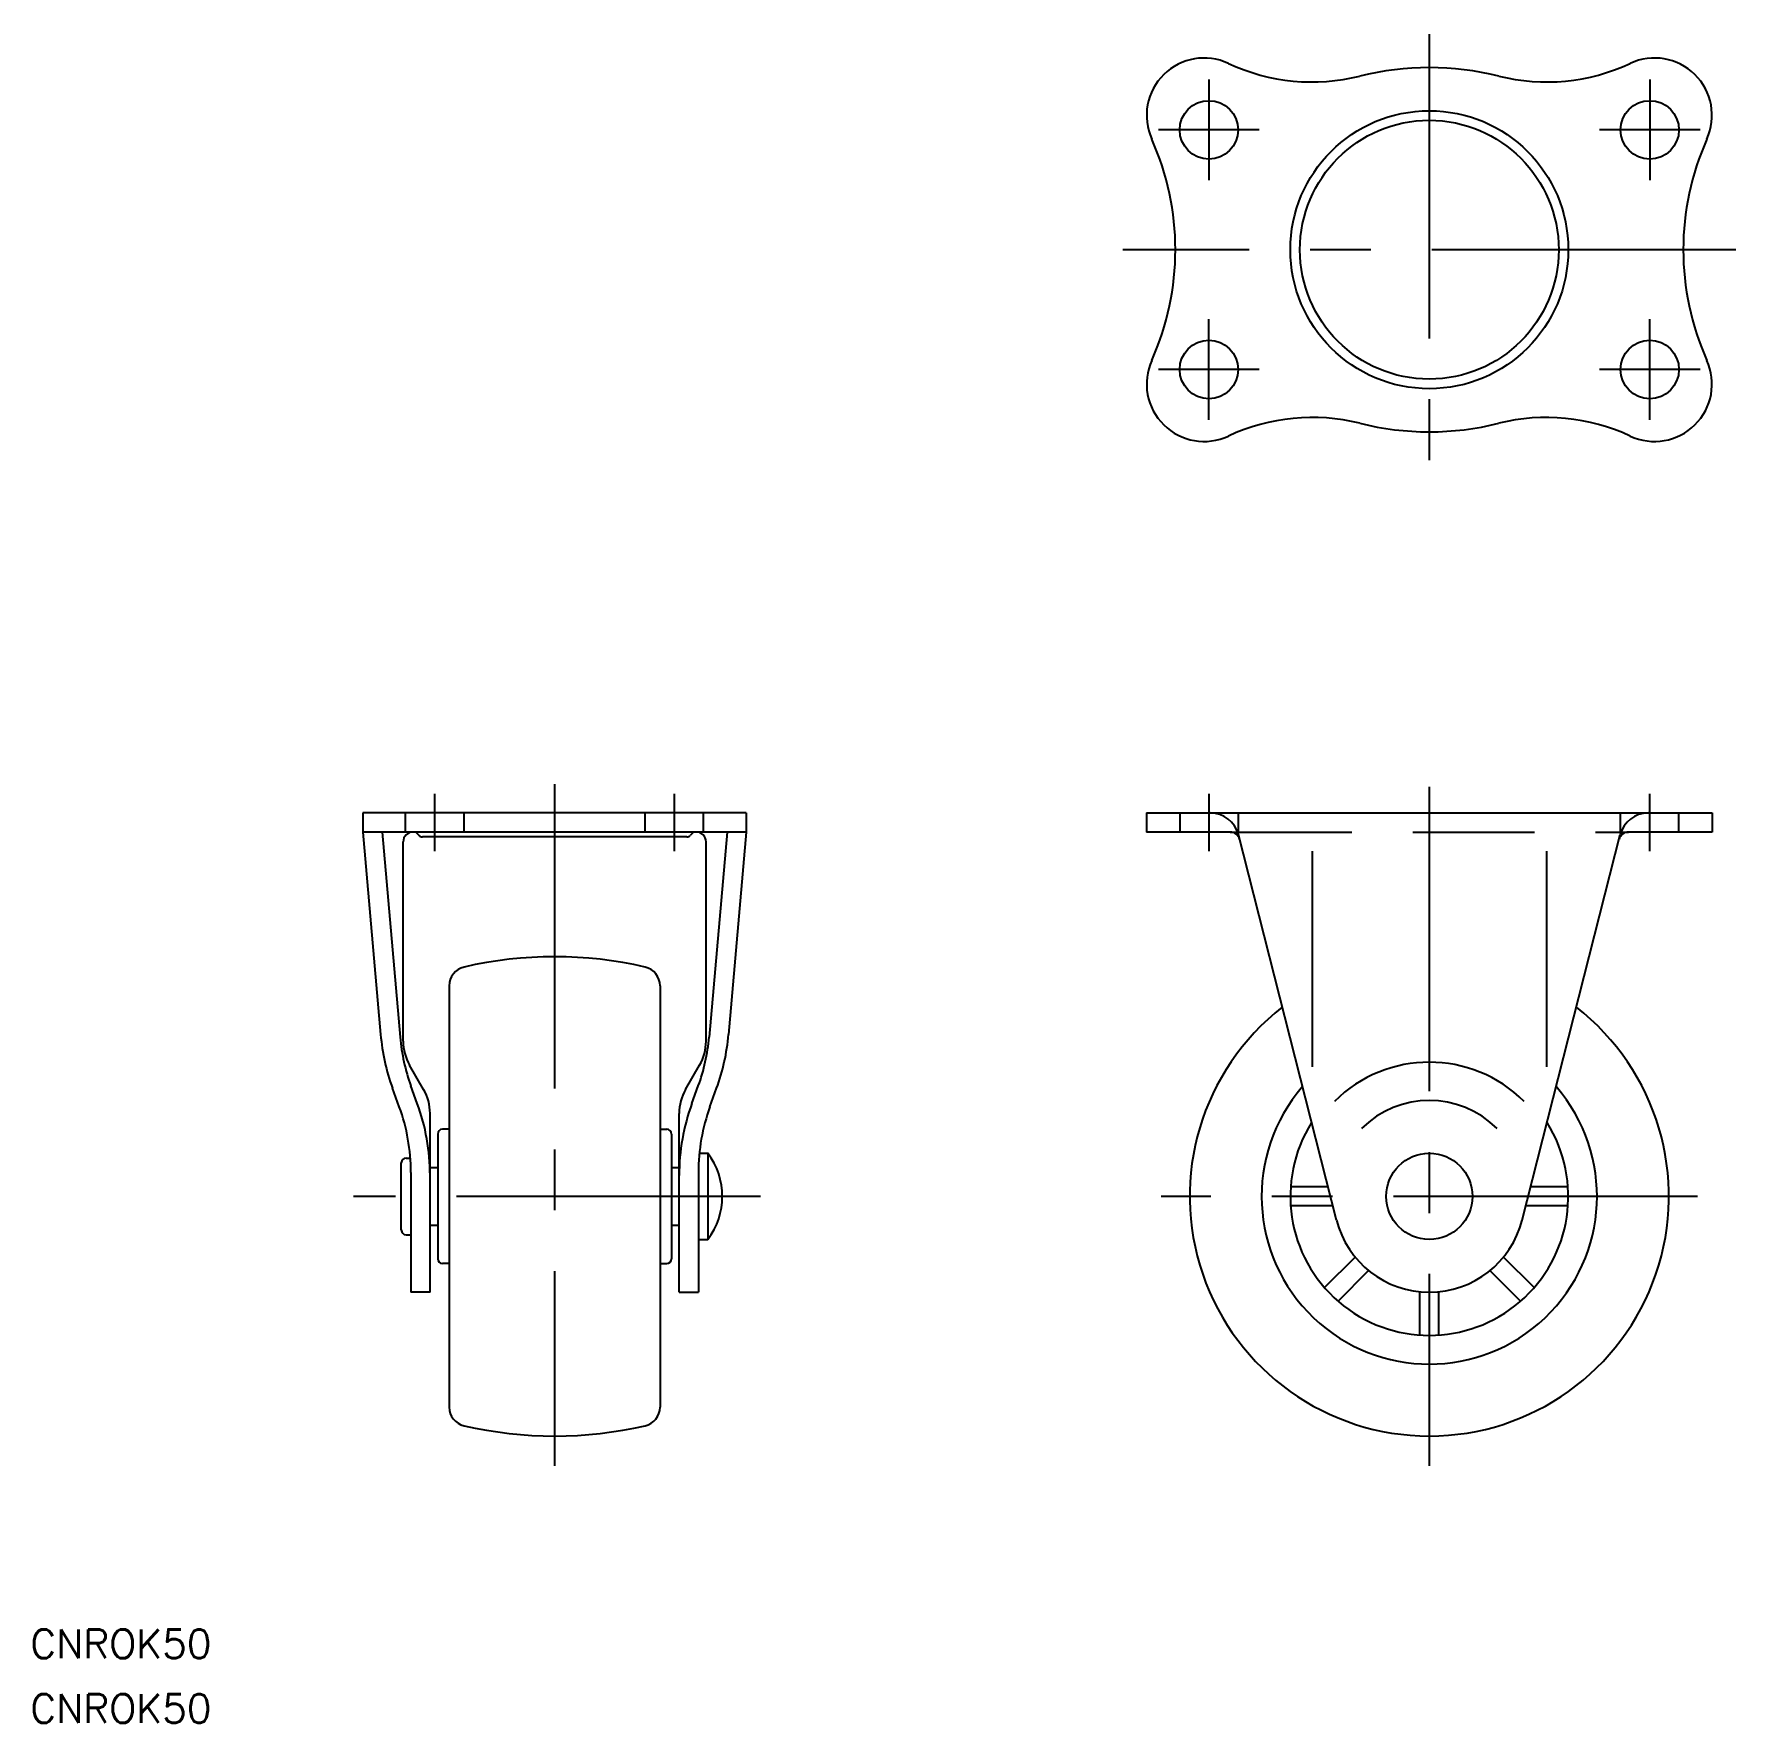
# Model space of a CAD drawing. Extents: x -146 to 32, y -154 to 22.
import ezdxf

# ---------------------------------------------------------------- set-up
doc = ezdxf.new("R2010")
doc.units = 0
doc.linetypes.add('CENTER', pattern=[50.8, 31.75, -6.35, 6.35, -6.35])
doc.linetypes.add('DASHED', pattern=[19.05, 12.7, -6.35])
doc.layers.get('0').update_dxf_attribs({"linetype": 'CONTINUOUS'})
doc.layers.add('CENTER', color=1, linetype='CENTER')
doc.styles.get("Standard").update_dxf_attribs({"font": 'txt.shx', "height": 3, "bigfont": 'bigfont.shx'})

# ---------------------------------------------------------------- blocks, each defined once
blk = doc.blocks.new('*U10')
at = {"color": 7, "linetype": 'CONTINUOUS'}
blk.add_text('CNROK50', height=3, dxfattribs=at).set_placement((-145.99, -146.94))
blk = doc.blocks.new('*U11')
at = {"color": 7, "linetype": 'CONTINUOUS'}
blk.add_text('CNROK50', height=3, dxfattribs=at).set_placement((-145.99, -153.69))

msp = doc.modelspace()

# ---------------------------------------------------------------- linework, layer by layer
at = {"color": 7, "linetype": 'CONTINUOUS'}
for p, q in [((-71.28, -58.76), (-111.28, -58.76)), ((-111.28, -58.76), (-111.28, -60.76)), ((-71.28, -58.76), (-71.28, -60.76)), ((-29.5, -58.76), (-29.5, -60.76)), ((-29.5, -58.76), (29.5, -58.76)), ((29.5, -58.76), (29.5, -60.76)), ((-71.28, -60.76), (-111.28, -60.76)), ((-111.28, -60.76), (-109.44, -81.88)), ((-109.28, -60.76), (-107.4, -82.14)), ((-107.08, -82.57), (-107.08, -61.76)), ((-105.78, -60.76), (-105.43, -61.12)), ((-77.49, -61.26), (-105.08, -61.26)), ((-76.78, -60.76), (-77.14, -61.12)), ((-75.48, -82.57), (-75.48, -61.76)), ((-73.29, -60.76), (-75.16, -82.14)), ((-71.28, -60.76), (-73.13, -81.88)), ((-20.77, -60.76), (-29.5, -60.76)), ((-9.69, -101.23), (-19.92, -61.02)), ((9.69, -101.23), (19.92, -61.02)), ((29.5, -60.76), (20.77, -60.76)), ((-12.23, -62.76), (-12.23, -85.24)), ((12.23, -62.76), (12.23, -85.24)), ((-102.28, -76.79), (-102.28, -120.74)), ((-80.28, -76.79), (-80.28, -120.74)), ((-104.95, -87.6), (-106.41, -85.07)), ((-77.61, -87.6), (-76.15, -85.07)), ((-107.49, -89.42), (-108.19, -87.48)), ((-105.61, -89.06), (-106.27, -87.24)), ((-76.96, -89.06), (-76.29, -87.24)), ((-75.08, -89.42), (-74.37, -87.48)), ((-104.28, -108.76), (-104.28, -90.1)), ((-78.28, -108.76), (-78.28, -90.1)), ((-103.48, -92.26), (-103.48, -105.26)), ((-102.28, -91.76), (-102.98, -91.76)), ((-80.28, -91.76), (-79.58, -91.76)), ((-79.08, -92.26), (-79.08, -105.26)), ((-107.28, -102.26), (-107.28, -95.26)), ((-106.78, -94.76), (-106.34, -94.76)), ((-104.28, -95.76), (-103.48, -95.76)), ((-79.08, -95.76), (-78.28, -95.76)), ((-76.18, -94.26), (-75.28, -94.26)), ((-75.28, -94.26), (-75.28, -103.26)), ((-106.28, -96.26), (-106.28, -108.76)), ((-76.28, -96.26), (-76.28, -108.76)), ((-10.57, -97.76), (-14.47, -97.76)), ((14.47, -97.76), (10.57, -97.76)), ((-10.06, -99.76), (-14.47, -99.76)), ((14.47, -99.76), (10.06, -99.76)), ((-106.78, -102.76), (-106.28, -102.76)), ((-104.28, -101.76), (-103.48, -101.76)), ((-79.08, -101.76), (-78.28, -101.76)), ((-76.28, -103.26), (-75.28, -103.26)), ((-102.28, -105.76), (-102.98, -105.76)), ((-80.28, -105.76), (-79.58, -105.76)), ((-10.94, -108.28), (-7.74, -105.09)), ((-9.52, -109.7), (-6.33, -106.5)), ((9.52, -109.7), (6.33, -106.5)), ((10.94, -108.28), (7.74, -105.09)), ((-104.28, -108.76), (-106.28, -108.76)), ((-78.28, -108.76), (-76.28, -108.76)), ((-1, -113.23), (-1, -108.71)), ((1, -113.23), (1, -108.71))]:
    msp.add_line(p, q, dxfattribs=at)
at = {"color": 3, "linetype": 'DASHED'}
for p, q in [((-106.83, -60.76), (-106.83, -58.76)), ((-100.73, -60.76), (-100.73, -58.76)), ((-81.83, -60.76), (-81.83, -58.76)), ((-75.73, -60.76), (-75.73, -58.76)), ((-26.05, -58.76), (-26.05, -60.76)), ((-19.95, -58.76), (-19.95, -60.76)), ((19.95, -60.76), (19.95, -58.76)), ((26.05, -60.76), (26.05, -58.76)), ((-20.77, -60.76), (20.77, -60.76))]:
    msp.add_line(p, q, dxfattribs=at)
at = {"color": 7, "linetype": 'CONTINUOUS'}
for centre, radius in [((-23, 12.5), 3.05), ((0, 0), 14.5), ((23, 12.5), 3.05), ((0, 0), 13.5), ((-23, -12.5), 3.05), ((23, -12.5), 3.05), ((0, -98.76), 4.5)]:
    msp.add_circle(centre, radius, dxfattribs=at)
for centre, radius, start, end in [((-23.5, 14), 6, 64.9778, 204.1895), ((23.5, 14), 6, 335.8105, 115.0222), ((-12.23, 38.14), 20.64, 244.9778, 283.9807), ((0, -11), 30, 76.0193, 103.9807), ((12.23, 38.14), 20.64, 256.0193, 295.0222), ((-54.67, 0), 28.17, 335.8105, 24.1895), ((54.67, 0), 28.17, 155.8105, 204.1895), ((-23.5, -14), 6, 155.8105, 295.0222), ((23.5, -14), 6, 244.9778, 24.1895), ((-12.23, -38.14), 20.64, 76.0193, 115.0222), ((12.23, -38.14), 20.64, 64.9778, 103.9807), ((0, 11), 30, 256.0193, 283.9807), ((-22.83, -61.76), 3, 14.2802, 90), ((22.83, -61.76), 3, 90, 165.7198), ((-106.08, -61.76), 1, 90, 180), ((-105.08, -60.76), 0.5, 225, 270), ((-77.49, -60.76), 0.5, 270, 315), ((-76.48, -61.76), 1, 0, 90), ((-20.77, -61.76), 1, 14.2802, 90), ((20.77, -61.76), 1, 90, 165.7198), ((-91.28, -115.76), 42, 76.9971, 103.0029), ((-100.28, -76.79), 2, 103.0029, 180), ((-82.28, -76.79), 2, 0, 76.9971), ((0, -98.76), 25, 127.8584, 52.1416), ((-87.52, -79.96), 22, 185, 200), ((-87.48, -80.4), 20, 185, 200), ((-102.08, -82.57), 5, 180, 210), ((-95.08, -80.4), 20, 340, 355), ((-80.48, -82.57), 5, 330, 360), ((-95.05, -79.96), 22, 340, 355), ((0, -98.76), 14, 45, 135), ((-109.28, -90.1), 5, 0, 30), ((-73.28, -90.1), 5, 150, 180), ((0, -98.76), 17.5, 139.1301, 40.8699), ((0, -98.76), 10, 45, 135), ((-126.28, -96.26), 20, 0, 20), ((-126.28, -96.59), 22, 0, 20), ((-56.28, -96.59), 22, 160, 180), ((-56.28, -96.26), 20, 160, 180), ((-102.98, -92.26), 0.5, 90, 180), ((-79.58, -92.26), 0.5, 0, 90), ((0, -98.76), 14.5, 147.883, 32.117), ((-106.78, -95.26), 0.5, 90, 180), ((-81.28, -98.76), 7.5, 323.1301, 36.8699), ((0, -98.76), 10, 194.2802, 345.7198), ((-106.78, -102.26), 0.5, 180, 270), ((-102.98, -105.26), 0.5, 180, 270), ((-79.58, -105.26), 0.5, 270, 0), ((-100.28, -120.74), 2, 180, 256.9971), ((-82.28, -120.74), 2, 283.0029, 0), ((-91.28, -81.76), 42, 256.9971, 283.0029)]:
    msp.add_arc(centre, radius, start, end, dxfattribs=at)
at = {"layer": 'CENTER', "color": 1, "linetype": 'CENTER'}
for p, q in [((0, 22.5), (0, -22.5)), ((-23, 17.75), (-23, 7.25)), ((23, 17.75), (23, 7.25)), ((-17.75, 12.5), (-28.25, 12.5)), ((28.25, 12.5), (17.75, 12.5)), ((32, 0), (-32, 0)), ((-23, -17.75), (-23, -7.25)), ((23, -17.75), (23, -7.25)), ((-17.75, -12.5), (-28.25, -12.5)), ((28.25, -12.5), (17.75, -12.5)), ((-103.78, -62.76), (-103.78, -56.76)), ((-91.28, -55.76), (-91.28, -126.86)), ((-78.78, -62.76), (-78.78, -56.76)), ((-23, -56.76), (-23, -62.76)), ((0, -56.05), (0, -126.86)), ((23, -62.76), (23, -56.76)), ((-69.78, -98.76), (-112.28, -98.76)), ((28, -98.76), (-28, -98.76))]:
    msp.add_line(p, q, dxfattribs=at)

# ---------------------------------------------------------------- block references
at = {"color": 7, "linetype": 'CONTINUOUS'}
for name in ['*U10', '*U11']:
    msp.add_blockref(name, (0, 0), dxfattribs=at)

doc.saveas('drawing.dxf')
